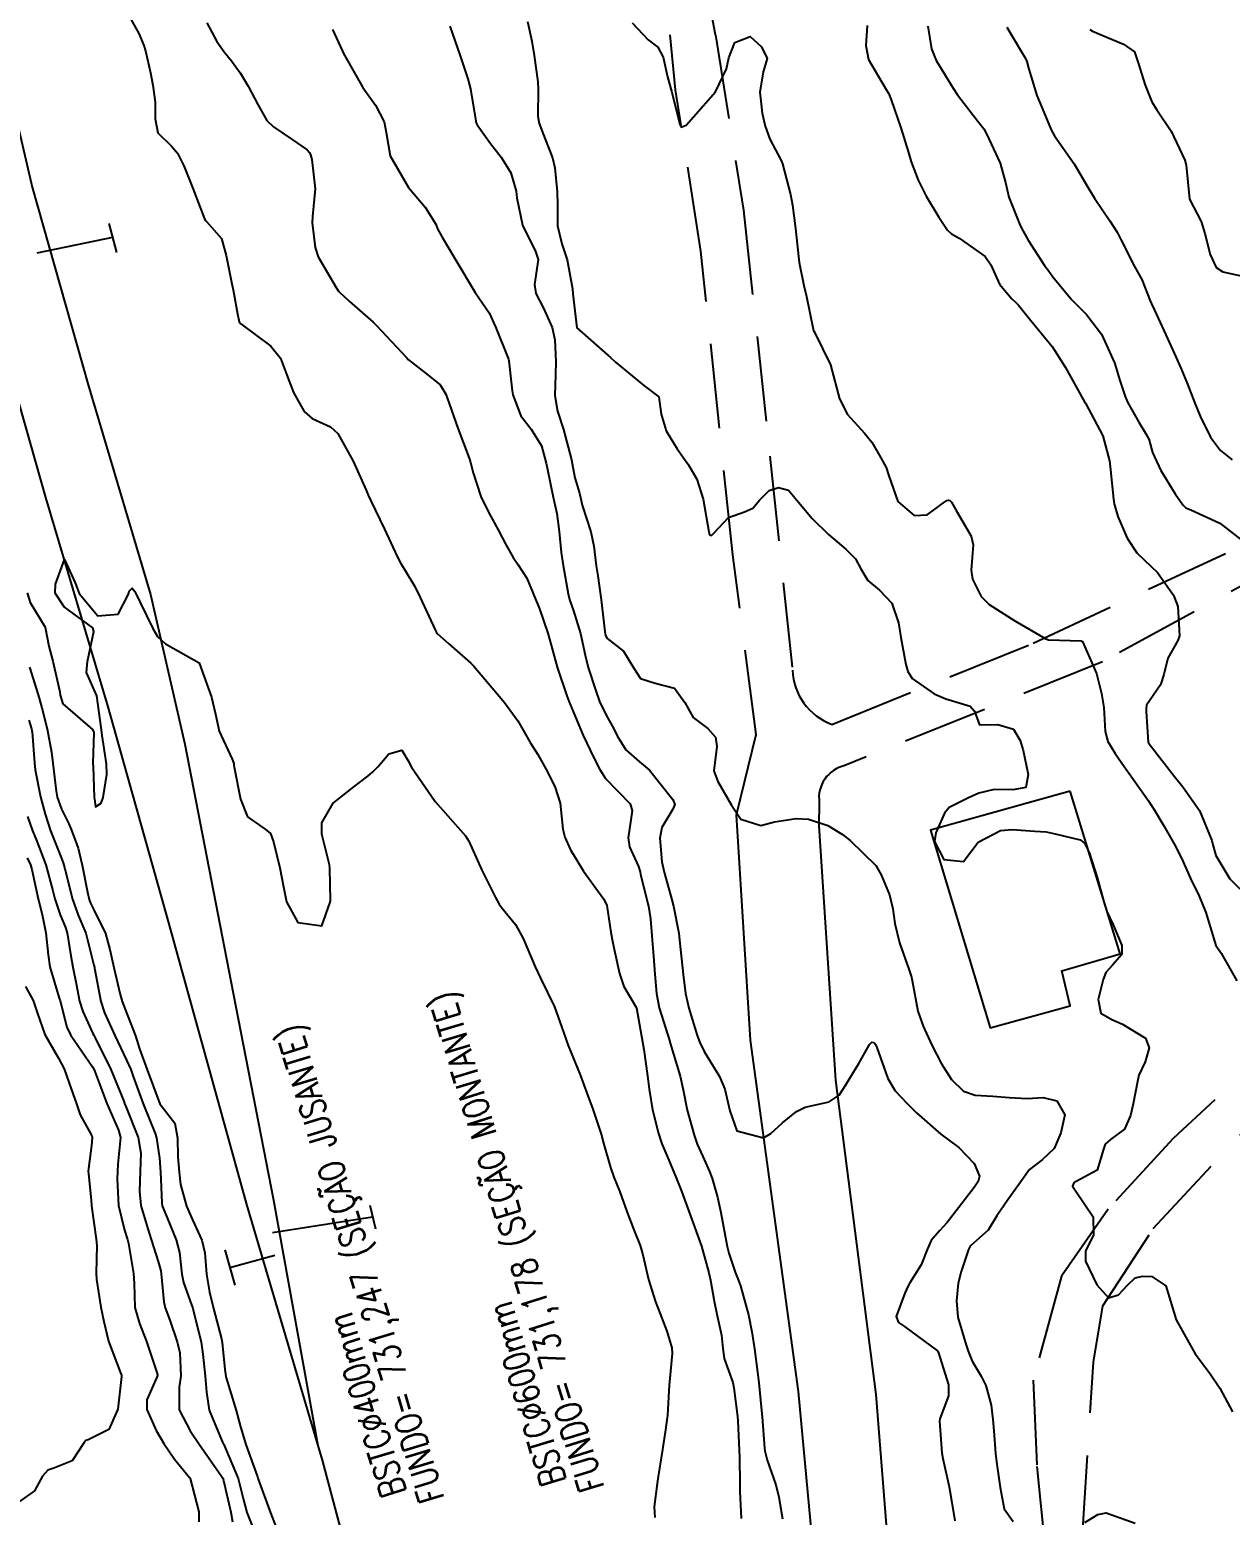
# Model space of a CAD drawing. Header units: metres. Extents: x 298520 to 308411, y 7433745 to 7450750.
# Drawn here: x 298877.4 to 298948.1, y 7450162.7 to 7450250.2 of the extents above; entities that cross this region are included whole.
import ezdxf

# ---------------------------------------------------------------- set-up
doc = ezdxf.new("R2010")
doc.units = ezdxf.units.M
doc.header["$LTSCALE"] = 10
doc.linetypes.add('DASHED', pattern=[0.75, 0.5, -0.25])
for name, color, linetype in [('Curvas de Nivel 1m', 11, 'Continuous'), ('Curvas de Nivel 5m', 15, 'Continuous'), ('Edificações', 30, 'Continuous'), ('Linha Férrea', 251, 'TRACKS'), ('Pórtico', 62, 'Continuous'), ('TEXTO', 45, 'Continuous'), ('Vias Primárias', 230, 'Continuous'), ('Vias Secundárias', 230, 'DASHED')]:
    doc.layers.add(name, color=color, linetype=linetype)
doc.styles.add('ROMANS', font='romans', dxfattribs={"height": 0.2})
doc.linetypes.add('TRACKS', pattern='A,0.15,[130,ltypeshp.shx,S=0.25,R=0,X=0,Y=0],0.15', length=0.3)

msp = doc.modelspace()

# ---------------------------------------------------------------- linework, layer by layer
at = {"layer": 'Curvas de Nivel 1m', "flags": 128}
for points, elevation in [([(298883.298, 7450251.006), (298883.843, 7450250.014), (298884.151, 7450249.31), (298884.243, 7450248.994), (298884.526, 7450247.696), (298884.676, 7450246.987), (298884.81, 7450245.972), (298884.81, 7450244.985), (298884.959, 7450244.167), (298885.767, 7450243.393), (298886.118, 7450242.966), (298886.497, 7450242.217), (298887.007, 7450240.957), (298887.714, 7450239.103), (298887.769, 7450239.004), (298887.83, 7450238.948), (298888.716, 7450237.948), (298888.982, 7450236.937), (298889.332, 7450235.269), (298889.413, 7450234.933), (298889.649, 7450233.507), (298889.76, 7450233.044), (298889.852, 7450232.927), (298891.623, 7450231.601), (298892.183, 7450230.894), (298892.547, 7450229.947), (298892.948, 7450228.886), (298893.582, 7450227.754), (298894.051, 7450227.346), (298895.132, 7450226.857), (298895.567, 7450226.471), (298896.48, 7450224.841), (298897.232, 7450223.126), (298897.36, 7450222.832), (298897.518, 7450222.494), (298898.308, 7450220.822), (298899.068, 7450219.223), (298899.279, 7450218.812), (298899.47, 7450218.495), (298900.112, 7450217.453), (298900.423, 7450216.795), (298901.3, 7450214.907), (298901.362, 7450214.781), (298901.382, 7450214.74), (298901.422, 7450214.69), (298902.093, 7450214.096), (298903.405, 7450212.938), (298903.573, 7450212.758), (298904.65, 7450211.488), (298905.292, 7450210.741), (298905.381, 7450210.629), (298906.17, 7450209.537), (298906.641, 7450208.721), (298906.896, 7450208.264), (298907.341, 7450207.562), (298907.821, 7450206.705), (298908.34, 7450205.677), (298908.66, 7450204.696), (298908.826, 7450203.156), (298908.945, 7450202.693), (298909.276, 7450201.951), (298910.037, 7450200.682), (298911.238, 7450199.03), (298911.401, 7450198.667), (298911.65, 7450197.097), (298911.721, 7450196.662), (298911.861, 7450196.002), (298912.163, 7450194.655), (298912.42, 7450193.896), (298913.163, 7450192.64), (298913.517, 7450190.636), (298913.595, 7450190.176), (298913.813, 7450188.633), (298913.895, 7450187.842), (298914.098, 7450186.63), (298914.458, 7450185.24), (298914.656, 7450184.624), (298915.053, 7450183.67), (298915.497, 7450182.615), (298915.8, 7450181.848), (298916.261, 7450180.608), (298916.993, 7450178.6), (298917.417, 7450177.033), (298917.517, 7450176.592), (298917.73, 7450175.358), (298917.897, 7450174.586), (298918.157, 7450173.359), (298918.236, 7450172.58), (298918.321, 7450171.983), (298918.825, 7450170.571), (298918.898, 7450170.252), (298919.1, 7450168.568), (298919.12, 7450168.318), (298919.212, 7450166.566), (298919.228, 7450166.187), (298919.238, 7450164.566), (298919.244, 7450164.148), (298919.319, 7450162.565)], 732), ([(298887.85, 7450250.647), (298888.451, 7450249.553), (298888.871, 7450248.934), (298889.303, 7450248.403), (298889.815, 7450247.711), (298890.296, 7450246.915), (298890.856, 7450245.845), (298891.39, 7450244.904), (298891.779, 7450244.532), (298892.882, 7450243.778), (298893.766, 7450243.161), (298893.898, 7450243.012), (298893.955, 7450242.877), (298894.038, 7450242.596), (298894.237, 7450240.872), (298894.076, 7450239.234), (298894.056, 7450238.875), (298894.236, 7450237.409), (298894.417, 7450236.869), (298895.46, 7450235.06), (298895.602, 7450234.851), (298895.628, 7450234.816), (298895.662, 7450234.788), (298896.24, 7450234.261), (298897.645, 7450233.023), (298897.841, 7450232.828), (298899.615, 7450230.931), (298899.739, 7450230.808), (298900.784, 7450229.972), (298901.598, 7450229.327), (298901.927, 7450228.777), (298902.128, 7450228.234), (298902.644, 7450226.769), (298903.309, 7450225), (298903.386, 7450224.762), (298903.537, 7450224.146), (298903.989, 7450222.755), (298904.436, 7450221.824), (298905.036, 7450220.745), (298905.484, 7450219.876), (298905.893, 7450219.15), (298906.195, 7450218.729), (298906.689, 7450217.946), (298907.212, 7450216.714), (298907.444, 7450216.136), (298907.941, 7450214.705), (298908.129, 7450213.99), (298908.482, 7450212.699), (298909.056, 7450211.015), (298909.18, 7450210.692), (298909.368, 7450210.222), (298910.023, 7450208.683), (298910.649, 7450207.368), (298910.989, 7450206.673), (298911.325, 7450206.147), (298912.783, 7450204.648), (298912.893, 7450204.24), (298912.665, 7450202.649), (298912.744, 7450202.115), (298913.266, 7450200.951), (298913.365, 7450200.639), (298913.401, 7450200.498), (298913.869, 7450198.634), (298913.984, 7450197.874), (298914.073, 7450196.631), (298914.159, 7450195.67), (298914.245, 7450194.629), (298914.326, 7450193.474), (298914.493, 7450192.627), (298915.118, 7450190.646), (298915.128, 7450190.62), (298915.142, 7450190.565), (298915.739, 7450188.614), (298915.912, 7450187.805), (298916.136, 7450186.61), (298916.544, 7450185.132), (298916.734, 7450184.603), (298917.056, 7450183.874), (298917.459, 7450183.006), (298917.608, 7450182.592), (298917.933, 7450181.488), (298918.133, 7450180.583), (298918.372, 7450179.21), (298918.505, 7450178.577), (298918.604, 7450178.191), (298918.978, 7450177.076), (298919.172, 7450176.568), (298919.282, 7450176.254), (298919.747, 7450174.562), (298919.947, 7450173.55), (298920.101, 7450172.558), (298920.285, 7450171.18), (298920.357, 7450170.555), (298920.517, 7450168.915), (298920.55, 7450168.553), (298920.705, 7450166.7), (298920.725, 7450166.551), (298920.847, 7450165.987), (298921.363, 7450164.545), (298921.549, 7450163.815), (298921.754, 7450162.54)], 731), ([(298902.173, 7450250.453), (298902.747, 7450248.771), (298903.23, 7450247.348), (298903.378, 7450246.764), (298903.691, 7450244.853), (298903.718, 7450244.761), (298903.782, 7450244.648), (298904.56, 7450243.538), (298905.188, 7450242.739), (298905.749, 7450241.819), (298906.071, 7450240.727), (298906.114, 7450240.341), (298906.443, 7450238.723), (298907.217, 7450237.187), (298907.371, 7450236.713), (298907.148, 7450235.235), (298907.237, 7450234.714), (298907.655, 7450233.878), (298908.183, 7450232.705), (298908.354, 7450231.981), (298908.415, 7450230.702), (298908.393, 7450229.914), (298908.343, 7450228.702), (298908.51, 7450227.774), (298908.849, 7450226.697), (298909.324, 7450224.914), (298909.367, 7450224.692), (298909.534, 7450223.846), (298909.793, 7450222.954), (298909.851, 7450222.685), (298909.962, 7450222.237), (298910.473, 7450220.675), (298910.64, 7450219.828), (298910.784, 7450218.67), (298910.881, 7450218.082), (298911.081, 7450216.666), (298911.292, 7450214.795), (298911.318, 7450214.662), (298911.34, 7450214.579), (298911.42, 7450214.405), (298912.401, 7450213.643), (298913.01, 7450212.646), (298913.394, 7450212.029), (298914.264, 7450211.757), (298915.386, 7450211.472), (298915.998, 7450210.611), (298916.494, 7450209.732), (298917.358, 7450209.084), (298917.816, 7450208.585), (298917.896, 7450208.036), (298917.706, 7450206.586), (298917.942, 7450205.965), (298918.743, 7450204.576), (298919.295, 7450203.745), (298920.473, 7450203.376), (298921.293, 7450203.589), (298922.554, 7450203.789), (298923.295, 7450203.754), (298924.418, 7450203.383), (298925.286, 7450202.853), (298925.744, 7450202.495), (298927.261, 7450201.021), (298927.569, 7450200.475), (298928.057, 7450199.284), (298928.249, 7450198.465), (298928.371, 7450197.609), (298928.649, 7450196.458), (298929.19, 7450194.923), (298929.345, 7450194.448), (298929.39, 7450194.239), (298929.73, 7450192.444), (298930.033, 7450191.562), (298930.554, 7450190.436), (298931.126, 7450189.332), (298931.705, 7450188.421), (298932.417, 7450187.721), (298933.104, 7450187.485), (298934.147, 7450187.438), (298935.103, 7450187.36), (298936.174, 7450187.297), (298937.103, 7450187.358), (298937.911, 7450187.158), (298938.381, 7450186.341), (298938.145, 7450185.276), (298937.754, 7450184.35), (298937.056, 7450183.683), (298936.296, 7450183.122), (298935.77, 7450182.373), (298935.032, 7450181.332), (298934.375, 7450180.39), (298933.86, 7450179.548), (298932.998, 7450178.771), (298932.81, 7450178.597), (298932.705, 7450178.413), (298932.282, 7450177.114), (298932.103, 7450176.419), (298931.996, 7450175.381), (298932.08, 7450174.419), (298932.577, 7450172.763), (298932.694, 7450172.412), (298932.917, 7450171.833), (298933.454, 7450170.947), (298933.73, 7450170.398), (298934.052, 7450169.226), (298934.15, 7450168.391), (298934.198, 7450167.722), (298934.31, 7450166.388), (298934.367, 7450165.906), (298934.571, 7450164.384), (298934.814, 7450163.138), (298935.336, 7450162.375)], 729), ([(298906.742, 7450250.721), (298906.986, 7450249.574), (298907.138, 7450248.717), (298907.349, 7450247.175), (298907.367, 7450246.714), (298907.341, 7450245.161), (298907.426, 7450244.714), (298907.774, 7450243.797), (298908.205, 7450242.706), (298908.344, 7450242.114), (298908.481, 7450240.703), (298908.506, 7450239.922), (298908.506, 7450238.702), (298908.757, 7450237.64), (298909.071, 7450236.696), (298909.381, 7450234.978), (298909.407, 7450234.693), (298909.643, 7450232.69), (298911.617, 7450230.947), (298911.918, 7450230.657), (298913.599, 7450229.294), (298914.467, 7450228.631), (298914.618, 7450227.594), (298914.91, 7450226.627), (298915.557, 7450225.553), (298916.218, 7450224.61), (298916.709, 7450223.776), (298917.078, 7450222.597), (298917.414, 7450220.672), (298917.432, 7450220.591), (298917.446, 7450220.544), (298917.492, 7450220.477), (298917.603, 7450220.478), (298917.707, 7450220.588), (298918.572, 7450221.515), (298919.512, 7450221.846), (298920.01, 7450222.071), (298920.419, 7450222.561), (298920.977, 7450223.107), (298921.53, 7450223.288), (298922.118, 7450223.13), (298922.607, 7450222.534), (298923.507, 7450221.461), (298924.461, 7450220.51), (298925.484, 7450219.656), (298926.062, 7450219.075), (298926.372, 7450218.487), (298926.783, 7450217.798), (298927.461, 7450217.237), (298928.2, 7450216.463), (298928.582, 7450215.312), (298928.728, 7450214.457), (298929.013, 7450212.848), (298929.132, 7450212.453), (298929.397, 7450212.039), (298930.687, 7450211.133), (298931.379, 7450210.83), (298932.806, 7450210.409), (298933.068, 7450210.102), (298933.362, 7450209.311), (298934.429, 7450209.323), (298935.36, 7450209.047), (298935.76, 7450208.376), (298935.921, 7450207.8), (298936.223, 7450206.371), (298936.078, 7450205.616), (298935.319, 7450205.475), (298934.223, 7450205.488), (298933.316, 7450205.283), (298932.716, 7450205.005), (298931.57, 7450204.426), (298931.3, 7450204.102), (298930.782, 7450202.941), (298930.706, 7450202.436), (298931.267, 7450201.375), (298932.416, 7450201.262), (298933.283, 7450202.4), (298934.589, 7450203.088), (298935.29, 7450203.132), (298936.614, 7450203.043), (298937.289, 7450202.994), (298937.811, 7450202.875), (298939.285, 7450202.523), (298939.543, 7450202.327), (298939.818, 7450201.782), (298940.281, 7450200.32), (298940.683, 7450198.871), (298940.849, 7450198.314), (298941.225, 7450197.531), (298941.742, 7450196.305), (298941.739, 7450195.77), (298941.195, 7450195.148), (298940.79, 7450194.713), (298940.64, 7450194.315), (298940.353, 7450193.137), (298940.504, 7450192.317), (298941.158, 7450191.95), (298941.78, 7450191.677), (298943.141, 7450190.843), (298943.353, 7450190.287), (298943.125, 7450189.463), (298942.744, 7450188.666), (298942.673, 7450188.294), (298942.408, 7450186.988), (298942.255, 7450186.298), (298941.894, 7450185.489), (298941.072, 7450184.883), (298940.769, 7450184.611), (298940.669, 7450184.314), (298940.292, 7450183.077), (298939.044, 7450182.404), (298938.919, 7450182.332), (298938.834, 7450182.126), (298939.038, 7450181.84), (298940.05, 7450180.32), (298940.078, 7450179.249), (298939.599, 7450178.324), (298939.602, 7450177.708), (298940.264, 7450176.317), (298940.962, 7450175.557), (298941.539, 7450175.729), (298942.072, 7450176.299), (298942.53, 7450176.742), (298942.978, 7450176.839), (298943.506, 7450176.81), (298944.33, 7450176.27), (298944.943, 7450174.26), (298946.055, 7450172.249), (298946.912, 7450171.147), (298947.506, 7450170.234), (298948.264, 7450168.844)], 728), ([(298912.899, 7450250.65), (298913.843, 7450249.645), (298914.42, 7450249.212), (298914.727, 7450248.627), (298914.977, 7450247.467), (298915.222, 7450246.626), (298915.717, 7450244.688), (298915.729, 7450244.621), (298915.782, 7450244.508), (298916.083, 7450244.615), (298917.803, 7450246.59), (298918.461, 7450247.946), (298918.602, 7450248.582), (298918.94, 7450249.481), (298919.846, 7450249.841), (298920.516, 7450249.236), (298920.848, 7450248.555), (298920.623, 7450247.756), (298920.417, 7450246.561), (298920.559, 7450245.327), (298920.738, 7450244.556), (298921.016, 7450243.792), (298921.681, 7450242.541), (298921.76, 7450242.342), (298922.236, 7450240.535), (298922.354, 7450239.906), (298922.53, 7450238.532), (298922.616, 7450237.614), (298922.74, 7450236.529), (298923.011, 7450235.185), (298923.163, 7450234.525), (298923.556, 7450232.609), (298923.59, 7450232.521), (298923.642, 7450232.432), (298924.588, 7450230.51), (298924.93, 7450229.176), (298925.106, 7450228.505), (298925.579, 7450227.587), (298926.588, 7450226.485), (298927.024, 7450225.945), (298927.548, 7450225.027), (298927.868, 7450224.467), (298928.028, 7450223.975), (298928.54, 7450222.46), (298929.511, 7450221.641), (298930.283, 7450221.671), (298931.318, 7450222.432), (298931.43, 7450222.525), (298931.524, 7450222.533), (298931.602, 7450222.507), (298931.71, 7450222.427), (298931.974, 7450221.965), (298932.867, 7450220.409), (298932.976, 7450219.896), (298932.877, 7450218.409), (298932.945, 7450217.885), (298933.458, 7450216.872), (298933.93, 7450216.395), (298935.439, 7450215.424), (298937.258, 7450214.362), (298937.423, 7450214.318), (298939.339, 7450214.248), (298939.422, 7450214.207), (298940.253, 7450212.322), (298940.55, 7450211.154), (298940.679, 7450210.317), (298940.758, 7450208.917), (298940.911, 7450208.314), (298941.346, 7450207.624), (298941.883, 7450206.846), (298942.266, 7450206.296), (298943.311, 7450204.828), (298943.667, 7450204.276), (298944.217, 7450203.347), (298944.842, 7450202.264), (298945.27, 7450201.404), (298945.785, 7450200.255), (298946.287, 7450199.205), (298946.68, 7450198.246), (298947.216, 7450196.502), (298947.285, 7450196.311), (298947.328, 7450196.238), (298947.584, 7450195.857), (298948.512, 7450194.22)], 727), ([(298926.736, 7450250.487), (298926.662, 7450249.308), (298926.815, 7450248.485), (298927.808, 7450246.828), (298928.009, 7450246.468), (298928.148, 7450246.118), (298928.725, 7450244.461), (298929.157, 7450243.068), (298929.334, 7450242.454), (298929.747, 7450241.379), (298930.21, 7450240.445), (298930.954, 7450239.204), (298931.482, 7450238.432), (298931.71, 7450238.23), (298932.165, 7450237.964), (298933.69, 7450236.894), (298934.033, 7450236.397), (298934.533, 7450235.253), (298935.266, 7450234.384), (298935.486, 7450234.207), (298935.659, 7450234.021), (298936.389, 7450233.108), (298937.01, 7450232.359), (298937.631, 7450231.587), (298938.423, 7450230.342), (298939.468, 7450228.457), (298939.539, 7450228.331), (298939.592, 7450228.242), (298940.627, 7450226.319), (298941.018, 7450224.845), (298941.069, 7450224.315), (298941.241, 7450222.598), (298941.292, 7450222.312), (298941.512, 7450221.575), (298942.05, 7450220.302), (298942.634, 7450219.442), (298943.476, 7450218.623), (298943.835, 7450218.276), (298944.784, 7450216.936), (298945.03, 7450216.264), (298945.14, 7450214.548), (298945.036, 7450214.264), (298944.459, 7450213.223), (298944.206, 7450212.272), (298944.016, 7450211.651), (298943.38, 7450210.727), (298943.202, 7450210.456), (298943.167, 7450210.283), (298943.167, 7450210.08), (298943.297, 7450208.281), (298943.311, 7450208.239), (298943.352, 7450208.188), (298944.844, 7450206.265), (298945.324, 7450205.658), (298946.312, 7450204.25), (298947.042, 7450202.485), (298947.109, 7450202.242), (298947.273, 7450201.608), (298948.103, 7450200.227), (298948.684, 7450199.655)], 726), ([(298934.968, 7450250.389), (298935.839, 7450248.949), (298936.047, 7450248.589), (298936.139, 7450248.375), (298936.273, 7450247.927), (298936.727, 7450246.366), (298937.049, 7450245.615), (298937.577, 7450244.353), (298937.777, 7450243.985), (298938.926, 7450242.338), (298939.739, 7450240.972), (298940.124, 7450240.326), (298941.041, 7450238.995), (298941.474, 7450238.312), (298941.706, 7450237.84), (298942.482, 7450236.298), (298942.912, 7450235.528), (298943.417, 7450234.284), (298943.485, 7450234.106), (298943.657, 7450233.735), (298944.327, 7450232.273), (298944.916, 7450230.975), (298945.233, 7450230.264), (298945.604, 7450229.363), (298946.041, 7450228.256), (298946.357, 7450227.476), (298946.954, 7450226.246), (298947.555, 7450225.464), (298948.24, 7450224.92)], 724), ([(298939.852, 7450250.265), (298940.014, 7450250.166), (298941.844, 7450249.389), (298942.485, 7450248.946), (298942.708, 7450248.297), (298943.12, 7450246.984), (298943.395, 7450246.286), (298943.511, 7450245.996), (298943.795, 7450245.529), (298944.656, 7450244.271), (298945.451, 7450242.569), (298945.522, 7450242.262), (298945.733, 7450240.26), (298946.421, 7450238.95), (298946.63, 7450238.246), (298946.946, 7450236.996), (298947.295, 7450236.244), (298947.68, 7450235.975), (298949.126, 7450235.667)], 723), ([(298877.27, 7450217.072), (298877.445, 7450216.516), (298878.324, 7450215.061), (298878.539, 7450213.931), (298878.787, 7450213.056), (298879.195, 7450211.242), (298879.224, 7450211.052), (298879.375, 7450210.535), (298881.124, 7450209.023), (298881.188, 7450208.859), (298881.145, 7450207.023), (298881.15, 7450206.841), (298881.219, 7450205.021), (298881.228, 7450204.947), (298881.297, 7450204.469), (298881.632, 7450204.684), (298881.754, 7450205.015), (298881.965, 7450206.371), (298881.946, 7450207.014), (298881.691, 7450208.675), (298881.644, 7450209.017), (298881.383, 7450211.02), (298880.76, 7450212.393), (298880.821, 7450213.029), (298881.189, 7450214.792), (298881.132, 7450215.024), (298879.441, 7450216.252), (298878.924, 7450217.055), (298878.933, 7450217.581), (298879.473, 7450219.05), (298880.095, 7450217.676), (298880.325, 7450217.037), (298881.434, 7450215.732), (298882.622, 7450215.821), (298883.232, 7450217.002), (298883.276, 7450217.181), (298883.456, 7450217.348), (298883.615, 7450217.158), (298883.688, 7450216.996), (298883.924, 7450216.515), (298884.676, 7450214.981), (298884.954, 7450214.513), (298885.414, 7450214.073), (298887.403, 7450212.95), (298888.133, 7450210.943), (298888.37, 7450209.937), (298888.582, 7450208.938), (298889.336, 7450207.274), (298889.434, 7450207.028), (298889.439, 7450206.928), (298889.453, 7450206.806), (298889.842, 7450204.922), (298890.254, 7450203.877), (298891.285, 7450203.153), (298891.6, 7450202.897), (298891.769, 7450202.404), (298892.143, 7450200.891), (298892.372, 7450199.763), (298892.542, 7450198.887), (298893.221, 7450197.662), (298894.62, 7450197.465), (298895.125, 7450198.861), (298895.13, 7450198.965), (298895.102, 7450200.862), (298895.07, 7450201.057), (298894.617, 7450202.867), (298894.626, 7450203.53), (298895.301, 7450204.685), (298895.486, 7450204.857), (298896.514, 7450205.643), (298897.325, 7450206.287), (298897.621, 7450206.534), (298897.925, 7450206.824), (298898.566, 7450207.592), (298899.343, 7450207.806), (298899.711, 7450207.179), (298899.9, 7450206.801), (298901.303, 7450204.78), (298903.093, 7450202.762), (298903.28, 7450202.452), (298904.044, 7450200.752), (298904.852, 7450199.13), (298905.074, 7450198.742), (298905.231, 7450198.532), (298906.033, 7450197.54), (298906.488, 7450196.721), (298907.188, 7450195.05), (298907.338, 7450194.708), (298907.494, 7450194.393), (298908.319, 7450192.698), (298908.974, 7450190.862), (298909.034, 7450190.691), (298909.139, 7450190.417), (298909.832, 7450188.683), (298910.263, 7450187.517), (298910.58, 7450186.675), (298911.071, 7450185.191), (298911.216, 7450184.668), (298911.62, 7450183.232), (298911.829, 7450182.658), (298912.176, 7450181.795), (298912.588, 7450180.647), (298913.007, 7450179.569), (298913.371, 7450178.636), (298913.527, 7450178.095), (298913.856, 7450176.631), (298914.271, 7450175.316), (298914.545, 7450174.624), (298914.937, 7450173.587), (298915.23, 7450172.617), (298915.264, 7450172.272), (298915.094, 7450170.618), (298915.08, 7450170.439), (298914.98, 7450168.619), (298914.973, 7450168.518), (298914.864, 7450167.777), (298914.71, 7450166.766), (298914.689, 7450166.622), (298914.434, 7450165.027), (298914.374, 7450164.625), (298914.199, 7450163.239), (298914.239, 7450162.626)], 733), ([(298877.399, 7450212.699), (298877.928, 7450211.065), (298878.137, 7450210.297), (298878.451, 7450209.059), (298878.708, 7450207.688), (298878.781, 7450207.056), (298878.979, 7450205.39), (298879.047, 7450205.053), (298879.302, 7450204.337), (298879.719, 7450203.475), (298879.909, 7450203.041), (298880.271, 7450202.033), (298880.515, 7450201.031), (298880.819, 7450199.447), (298880.925, 7450199.025), (298881.007, 7450198.8), (298881.226, 7450198.375), (298881.889, 7450197.013), (298882.145, 7450196.069), (298882.368, 7450195.008), (298882.757, 7450193.416), (298882.872, 7450193.003), (298883.155, 7450192.25), (298883.65, 7450190.995), (298883.896, 7450190.228), (298884.334, 7450188.988), (298885.093, 7450186.98), (298885.963, 7450185.848), (298886.118, 7450184.964), (298886.153, 7450183.867), (298886.221, 7450182.962), (298886.311, 7450182.236), (298886.66, 7450180.955), (298887.011, 7450180.151), (298887.553, 7450178.944), (298887.728, 7450178.2), (298887.838, 7450176.941), (298888.002, 7450175.9), (298888.236, 7450174.937), (298888.708, 7450173.15), (298888.746, 7450172.932), (298888.907, 7450171.336), (298888.963, 7450170.929), (298888.985, 7450170.847), (298889.58, 7450168.923), (298889.837, 7450167.952), (298890.159, 7450166.917), (298890.834, 7450165.006), (298890.862, 7450164.939), (298890.866, 7450164.91), (298890.869, 7450164.873), (298891.598, 7450162.898), (298891.941, 7450162.039)], 734), ([(298877.295, 7450203.9), (298877.594, 7450203.067), (298877.792, 7450202.55), (298878.366, 7450201.059), (298878.773, 7450199.522), (298878.893, 7450199.053), (298879.224, 7450198.117), (298879.53, 7450197.359), (298879.626, 7450197.044), (298879.849, 7450195.69), (298879.961, 7450195.038), (298880.149, 7450194.065), (298880.361, 7450193.032), (298880.551, 7450192.424), (298881.144, 7450191.123), (298881.193, 7450191.019), (298881.252, 7450190.908), (298882.207, 7450189.009), (298882.955, 7450187.141), (298883.009, 7450187.001), (298883.091, 7450186.818), (298883.814, 7450184.993), (298883.974, 7450184.076), (298883.934, 7450182.991), (298883.882, 7450181.843), (298883.971, 7450180.991), (298884.37, 7450179.619), (298884.58, 7450178.984), (298884.98, 7450177.701), (298885.144, 7450177.147), (298885.166, 7450176.977), (298885.311, 7450175.329), (298885.391, 7450174.973), (298885.672, 7450174.239), (298886.114, 7450172.962), (298886.267, 7450172.31), (298886.327, 7450170.959), (298886.229, 7450170.293), (298886.227, 7450168.96), (298886.864, 7450167.718), (298887.406, 7450166.944), (298888.71, 7450165.055), (298888.791, 7450164.93), (298888.831, 7450164.8), (298889.274, 7450162.925), (298889.365, 7450162.356)], 736), ([(298877.267, 7450201.476), (298877.471, 7450201.068), (298877.551, 7450200.775), (298877.916, 7450199.063), (298878.158, 7450198.127), (298878.366, 7450197.058), (298878.5, 7450195.757), (298878.601, 7450195.056), (298879.165, 7450193.215), (298879.209, 7450193.049), (298879.611, 7450191.506), (298879.826, 7450191.04), (298881.115, 7450189.16), (298881.193, 7450189.019), (298881.25, 7450188.88), (298881.957, 7450187.011), (298882.652, 7450185.429), (298882.759, 7450185.003), (298882.619, 7450183.435), (298882.588, 7450183.005), (298882.581, 7450182.547), (298882.658, 7450181.004), (298883.001, 7450179.533), (298883.176, 7450178.998), (298883.237, 7450178.751), (298883.531, 7450176.994), (298883.565, 7450176.396), (298883.621, 7450174.993), (298883.883, 7450174.046), (298884.299, 7450172.986), (298884.905, 7450171.162), (298884.94, 7450171.016), (298884.94, 7450170.979), (298884.902, 7450170.877), (298884.322, 7450169.552), (298884.327, 7450168.986), (298884.864, 7450167.736), (298885.324, 7450166.973), (298885.942, 7450166.061), (298886.833, 7450164.976), (298886.851, 7450164.95), (298886.866, 7450164.917), (298887.378, 7450162.944), (298887.38, 7450162.362)], 737), ([(298877.175, 7450193.888), (298877.63, 7450193.065), (298877.862, 7450192.357), (298878.317, 7450191.058), (298879.122, 7450189.679), (298879.446, 7450189.045), (298879.877, 7450187.815), (298880.154, 7450187.034), (298880.4, 7450186.344), (298881.074, 7450185.103), (298881.102, 7450185.02), (298881.102, 7450184.99), (298881.066, 7450184.537), (298880.885, 7450183.183), (298880.872, 7450183.023), (298880.877, 7450182.858), (298881.028, 7450181.496), (298881.053, 7450181.049), (298881.054, 7450181.02), (298881.063, 7450180.979), (298881.336, 7450179.017), (298881.371, 7450178.643), (298881.332, 7450177.016), (298881.345, 7450176.64), (298881.612, 7450175.013), (298881.788, 7450174.164), (298882.068, 7450173.009), (298882.764, 7450171.141), (298882.818, 7450171.001), (298882.827, 7450170.926), (298882.608, 7450169.004), (298882.081, 7450167.795), (298880.855, 7450167.198), (298880.731, 7450167.155), (298880.624, 7450167.032), (298879.926, 7450165.956), (298878.838, 7450165.524), (298878.488, 7450165.402), (298878.176, 7450165.057), (298877.698, 7450164.183), (298876.81, 7450163.561)], 738), ([(298939.563, 7450162.329), (298940.33, 7450162.797), (298940.812, 7450162.899), (298942.52, 7450162.293)], 729)]:
    msp.add_lwpolyline(points, dxfattribs=dict(at, elevation=elevation))
at = {"layer": 'Curvas de Nivel 5m', "flags": 128}
for points, elevation in [([(298895.25, 7450250.262), (298895.834, 7450248.985), (298895.903, 7450248.849), (298895.981, 7450248.698), (298897.043, 7450246.838), (298897.793, 7450245.799), (298898.297, 7450244.825), (298898.409, 7450244.191), (298898.646, 7450242.821), (298899.735, 7450240.943), (298899.849, 7450240.808), (298900.717, 7450239.789), (298901.331, 7450238.786), (298901.447, 7450238.521), (298901.705, 7450238.024), (298902.455, 7450236.772), (298903.663, 7450234.76), (298904.473, 7450233.569), (298904.855, 7450232.742), (298905.614, 7450230.841), (298905.638, 7450230.74), (298905.839, 7450228.98), (298905.877, 7450228.736), (298906.355, 7450227.503), (298906.954, 7450226.719), (298907.558, 7450225.735), (298907.838, 7450224.707), (298907.911, 7450224.334), (298908.245, 7450222.703), (298908.458, 7450221.751), (298908.611, 7450220.699), (298908.723, 7450219.455), (298908.839, 7450218.696), (298909.133, 7450217.016), (298909.214, 7450216.692), (298909.443, 7450216.025), (298909.85, 7450214.684), (298910.131, 7450213.4), (298910.313, 7450212.681), (298910.753, 7450211.305), (298910.98, 7450210.674), (298911.365, 7450209.879), (298911.806, 7450209.112), (298912.011, 7450208.66), (298912.53, 7450207.837), (298913.338, 7450207.132), (298913.914, 7450206.634), (298915.307, 7450204.916), (298915.419, 7450204.618), (298915.3, 7450204.329), (298914.652, 7450203.263), (298914.522, 7450202.628), (298914.657, 7450201.238), (298914.786, 7450200.625), (298915.239, 7450198.996), (298915.337, 7450198.618), (298915.647, 7450197.043), (298915.697, 7450196.613), (298915.748, 7450196.069), (298915.899, 7450194.609), (298916.042, 7450193.477), (298916.234, 7450192.609), (298916.74, 7450191.011), (298916.887, 7450190.603), (298917.135, 7450190.061), (298918.044, 7450188.586), (298918.368, 7450187.843), (298918.651, 7450186.577), (298919.075, 7450185.389), (298920.642, 7450184.982), (298921.073, 7450185.244), (298921.751, 7450185.872), (298922.575, 7450186.528), (298923.096, 7450186.792), (298924.507, 7450187.098), (298925.103, 7450187.494), (298925.494, 7450188.111), (298925.724, 7450188.494), (298926.257, 7450189.358), (298926.889, 7450190.483), (298927.019, 7450190.606), (298927.144, 7450190.593), (298927.196, 7450190.531), (298927.226, 7450190.479), (298927.32, 7450190.298), (298927.956, 7450188.467), (298928.397, 7450187.751), (298929.098, 7450187.005), (298929.644, 7450186.444), (298931.075, 7450185.203), (298932.134, 7450184.419), (298933.053, 7450183.468), (298933.363, 7450182.722), (298933.275, 7450182.407), (298933.039, 7450182.051), (298931.795, 7450180.422), (298931.453, 7450179.989), (298931.009, 7450179.499), (298930.503, 7450178.932), (298930.301, 7450178.437), (298929.917, 7450177.508), (298929.253, 7450176.447), (298929.151, 7450176.267), (298928.964, 7450175.841), (298928.442, 7450174.458), (298928.588, 7450174.103), (298928.937, 7450173.868), (298930.881, 7450172.43), (298930.922, 7450172.371), (298931.53, 7450170.424), (298931.534, 7450169.783), (298931.03, 7450168.428), (298931.009, 7450168.291), (298931.132, 7450166.427), (298931.191, 7450166.085), (298931.577, 7450164.423), (298931.732, 7450163.508), (298931.907, 7450162.419)], 730), ([(298930.314, 7450250.443), (298930.525, 7450249.125), (298930.813, 7450248.435), (298931.809, 7450246.802), (298932.068, 7450246.417), (298932.98, 7450245.219), (298933.605, 7450244.402), (298933.779, 7450244.114), (298934.57, 7450242.392), (298934.88, 7450241.25), (298935.083, 7450240.387), (298935.717, 7450238.803), (298935.852, 7450238.516), (298935.921, 7450238.377), (298936.22, 7450237.858), (298937.194, 7450236.357), (298937.4, 7450236.074), (298937.676, 7450235.691), (298938.787, 7450234.339), (298939.654, 7450233.466), (298940.534, 7450232.321), (298941.309, 7450230.621), (298941.41, 7450230.312), (298941.606, 7450229.641), (298941.932, 7450228.64), (298942.084, 7450228.303), (298942.744, 7450227.124), (298943.26, 7450226.285), (298943.352, 7450226.074), (298943.554, 7450225.343), (298944.034, 7450224.275), (298944.878, 7450222.918), (298945.329, 7450222.262), (298945.52, 7450222.09), (298945.801, 7450221.975), (298947.507, 7450221.176), (298948.741, 7450220.221)], 725), ([(298877.36, 7450209.571), (298877.517, 7450209.068), (298877.556, 7450208.863), (298877.7, 7450207.066), (298877.751, 7450206.644), (298878.054, 7450205.063), (298878.323, 7450204.034), (298878.644, 7450203.056), (298879.267, 7450201.491), (298879.399, 7450201.183), (298879.434, 7450201.047), (298879.481, 7450200.826), (298879.934, 7450199.039), (298880.28, 7450198.091), (298880.717, 7450197.027), (298880.834, 7450196.651), (298881.194, 7450195.146), (298881.228, 7450195.02), (298881.234, 7450194.978), (298881.61, 7450193.016), (298881.826, 7450192.344), (298882.427, 7450191.007), (298883.121, 7450189.562), (298883.37, 7450188.997), (298883.522, 7450188.583), (298884.097, 7450186.99), (298884.816, 7450185.242), (298884.894, 7450184.982), (298885.055, 7450183.788), (298885.115, 7450182.979), (298885.195, 7450181.148), (298885.228, 7450180.977), (298885.386, 7450180.606), (298886.056, 7450178.964), (298886.25, 7450178.225), (298886.388, 7450176.959), (298886.472, 7450176.461), (298886.955, 7450175.144), (298887.024, 7450174.949), (298887.051, 7450174.85), (298887.512, 7450172.944), (298887.62, 7450172.239), (298887.76, 7450170.941), (298887.836, 7450169.998), (298887.986, 7450168.939), (298888.822, 7450166.962), (298888.839, 7450166.93), (298888.853, 7450166.91), (298889.694, 7450164.921), (298889.995, 7450163.738), (298890.2, 7450162.916), (298890.788, 7450161.438)], 735)]:
    msp.add_lwpolyline(points, dxfattribs=dict(at, elevation=elevation))
at = {"layer": 'Edificações'}
msp.add_lwpolyline([(298938.705, 7450205.397), (298930.464, 7450203.109), (298933.984, 7450191.465), (298938.705, 7450192.749), (298938.202, 7450194.813), (298941.638, 7450195.818)], close=True, dxfattribs=at)
at = {"layer": 'Linha Férrea', "flags": 128}
msp.add_lwpolyline([(298729.261, 7450749.95), (298734.809, 7450730.65), (298742.343, 7450703.451), (298750.119, 7450676.237), (298757.889, 7450649.199), (298765.189, 7450623.712), (298769.985, 7450606.424), (298776.494, 7450583.287), (298783.055, 7450560.248), (298788.164, 7450542.214), (298793.821, 7450521.584), (298798.125, 7450506.606), (298804.386, 7450484.418), (298809.295, 7450466.837), (298814.551, 7450448.858), (298819.559, 7450431.225), (298826.267, 7450408.649), (298831.926, 7450389.314), (298837.135, 7450370.779), (298842.092, 7450352.398), (298847.802, 7450331.823), (298852.149, 7450316.412), (298858.34, 7450294.769), (298862.969, 7450278.965), (298867.952, 7450260.088), (298870.924, 7450249.95), (298873.722, 7450238.982), (298878.355, 7450222.697), (298882.025, 7450210.358), (298885.603, 7450197.651), (298890.189, 7450181.049), (298894.637, 7450166.006), (298898.995, 7450149.812), (298904.361, 7450131.79), (298908.122, 7450117.709), (298911.93, 7450103.946), (298916.104, 7450089.039), (298920.554, 7450073.399), (298923.212, 7450064.319), (298926.468, 7450052.577), (298930.321, 7450038.956), (298934.723, 7450023.223), (298938.252, 7450011.622), (298941.509, 7449999.193), (298944.399, 7449989.651), (298947.701, 7449977.682), (298952.335, 7449961.49), (298956.967, 7449946.581), (298961.92, 7449929.017), (298965.909, 7449915.258), (298970.082, 7449900.905), (298973.936, 7449887.787), (298977.788, 7449874.853), (298981.549, 7449862.469), (298986.366, 7449847.197), (298989.852, 7449836.37), (298994.575, 7449822.337), (298999.437, 7449807.292), (299004.068, 7449794.269), (299008.7, 7449781.657), (299013.057, 7449770.328), (299018.285, 7449757.718), (299022.322, 7449748.037), (299026.817, 7449737.63), (299031.861, 7449726.852), (299036.814, 7449716.896), (299043.096, 7449705.205), (299047.821, 7449696.534), (299054.335, 7449685.572), (299060.664, 7449675.852), (299069.469, 7449663.104), (299077.541, 7449652.872), (299085.429, 7449643.336), (299089.832, 7449637.784), (299098.728, 7449628.561), (299107.993, 7449618.793), (299117.442, 7449610.031), (299127.077, 7449601.223), (299138.453, 7449591.782), (299150.409, 7449582.651), (299162.779, 7449573.982), (299174.004, 7449567.002), (299185.962, 7449560.295), (299199.698, 7449553.222), (299213.253, 7449547.024), (299227.033, 7449541.5), (299241.999, 7449536.525), (299258.424, 7449531.831), (299277.224, 7449527.814), (299295.935, 7449525.032), (299311.589, 7449523.57), (299326.876, 7449522.883), (299340.975, 7449522.747), (299353.572, 7449523.111), (299369.274, 7449524.069), (299382.826, 7449525.211), (299396.609, 7449526.717), (299414.178, 7449529.501), (299430.969, 7449532.603), (299440.142, 7449534.839), (299451.094, 7449537.487), (299469.666, 7449542.917), (299486.963, 7449547.755), (299510.376, 7449554.83), (299531.414, 7449561.037), (299544.903, 7449564.894), (299559.186, 7449569.068), (299590.197, 7449576.665), (299616.417, 7449582.259), (299645.03, 7449585.805), (299675.251, 7449587.635), (299705.522, 7449586.259), (299732.882, 7449582.825), (299762.581, 7449576.088), (299791.888, 7449566.944), (299816.217, 7449556.896), (299840.774, 7449544.781), (299859.676, 7449534.387), (299878.529, 7449521.308), (299897.376, 7449507.135), (299919.538, 7449486.991), (299927.658, 7449478.626), (299947.133, 7449456.962), (299961.499, 7449437.961), (299971.137, 7449424.784), (299981.869, 7449408.322), (299997.595, 7449383.682), (300016.228, 7449354.96), (300035.864, 7449324.687), (300055.136, 7449295.587), (300073.232, 7449268.397), (300085.868, 7449249.95), (300089.501, 7449244.778), (300101.211, 7449227.647), (300111.197, 7449214.14), (300124.752, 7449194.736), (300135.909, 7449179.759), (300148.296, 7449162.129), (300160.805, 7449144.566), (300173.129, 7449128.481), (300185.523, 7449112.088), (300198.402, 7449095.758), (300207.462, 7449083.98), (300220.094, 7449068.515), (300233.468, 7449051.744), (300246.778, 7449035.349), (300263.478, 7449015.076), (300277.526, 7448998.444), (300292.814, 7448981.501), (300306.688, 7448964.856), (300324.623, 7448944.393), (300340.398, 7448926.517), (300357.9, 7448907.843), (300372.755, 7448891.817), (300392.041, 7448871.054), (300410.717, 7448852.066), (300427.475, 7448834.137), (300439.245, 7448822.858), (300454.898, 7448806.525), (300473.448, 7448788.164), (300493.111, 7448768.808), (300511.705, 7448749.95), (300518.198, 7448743.612), (300525.672, 7448735.984), (300530.889, 7448730.361), (300538.141, 7448723.284), (300543.771, 7448717.624), (300548.924, 7448711.903), (300554.778, 7448706.093), (300562.444, 7448698.573), (300570.483, 7448690.198), (300580.06, 7448680.508), (300590.013, 7448670.628), (300599.102, 7448661.391), (300608.565, 7448651.702), (300616.68, 7448643.32), (300625.581, 7448633.859), (300633.62, 7448625.859), (300641.21, 7448617.858), (300649.582, 7448609.897), (300659.386, 7448599.72), (300667.387, 7448591.231), (300676.098, 7448582.784), (300683.871, 7448574.669), (300691.725, 7448567.153), (300703.33, 7448554.876), (300711.744, 7448546.351), (300718.093, 7448539.767), (300726.506, 7448530.983), (300733.153, 7448523.695), (300741.152, 7448514.418), (300747.426, 7448507.242), (300750.054, 7448504.018), (300758.169, 7448493.99), (300764.854, 7448485.238), (300772.251, 7448475.55), (300781.114, 7448462.855), (300788.178, 7448452.147), (300795.99, 7448439.115), (300802.712, 7448427.661), (300809.137, 7448414.665), (300814.959, 7448402.42), (300819.763, 7448391.601), (300824.722, 7448378.533), (300829.079, 7448366.59), (300833.249, 7448353.858), (300836.592, 7448342.438), (300839.822, 7448330.572), (300842.678, 7448317.912), (300845.758, 7448304.202), (300848.387, 7448291.169), (300849.927, 7448279.903), (300851.843, 7448266.756), (300852.632, 7448254.174), (300852.974, 7448249.95), (300853.718, 7448237.64), (300853.896, 7448226.066), (300854.164, 7448215.145), (300853.836, 7448203.832), (300853.598, 7448192.905), (300852.795, 7448182.25), (300851.991, 7448170.79), (300850.801, 7448159.302), (300849.223, 7448146.768), (300848.151, 7448135.486), (300846.96, 7448124.114), (300845.442, 7448113.546), (300844.222, 7448102.204), (300842.288, 7448090.385), (300840.978, 7448078.33), (300839.608, 7448068.386), (300838.209, 7448056.39), (300836.541, 7448045.166), (300835.023, 7448032.665), (300833.535, 7448020.341), (300832.284, 7448009.205), (300831.094, 7447998.637), (300829.874, 7447985.926), (300828.432, 7447973.713), (300826.546, 7447955.639), (300825.162, 7447943.391), (300824.986, 7447942.247), (300823.836, 7447930.96), (300822.657, 7447919.829), (300821.593, 7447909.075), (300820.243, 7447895.408), (300819.533, 7447885.934), (300818.679, 7447872.07), (300818.298, 7447858.799), (300817.927, 7447851.916), (300817.786, 7447841.862), (300817.933, 7447833.489), (300818.516, 7447815.843), (300820.361, 7447795.876), (300822.449, 7447776.733), (300825.922, 7447758.996), (300827.722, 7447750.217), (300828.687, 7447743.229), (300830.467, 7447731.539), (300833.751, 7447711.152), (300838.977, 7447681.969), (300842.161, 7447664.851), (300846.249, 7447643.566), (300856.898, 7447587.933), (300861.3, 7447564.706), (300863.731, 7447552.015), (300867.081, 7447534.8), (300870.251, 7447518.153), (300879.139, 7447471.406), (300882.717, 7447452.426), (300886.196, 7447433.436), (300890.621, 7447408.952), (300893.065, 7447393.996), (300894.895, 7447382.534), (300896.018, 7447374.923), (300897.056, 7447367.88), (300898.671, 7447355.202), (300899.884, 7447344.173), (300901.155, 7447328.57), (300902.425, 7447306.17), (300902.632, 7447290.927), (300902.643, 7447274.906), (300901.209, 7447249.806), (300899.894, 7447235.454), (300897.424, 7447214.973), (300896.24, 7447207.108, -0.017609), (300893.245, 7447191.067), (300890.79, 7447180.008), (300886.347, 7447162.337), (300883.122, 7447151.267), (300877.521, 7447133.871), (300873.858, 7447123.752), (300865.532, 7447103.056), (300859.822, 7447090.388), (300850.503, 7447071.406), (300846.315, 7447063.106), (300836.805, 7447045.834), (300827.664, 7447031.197), (300815.395, 7447013.014), (300803.069, 7446996.228), (300792.968, 7446983.245), (300781.446, 7446969.292), (300759.63, 7446945.435), (300748.36, 7446933.669), (300737.301, 7446922.447), (300720.178, 7446905.644), (300707.821, 7446893.561), (300697.057, 7446883.028), (300686.376, 7446872.224), (300676.506, 7446862.329), (300660.145, 7446845.845), (300651.989, 7446837.638), (300637.917, 7446823.835), (300624.102, 7446810.419), (300614.955, 7446801.573), (300610.107, 7446796.538), (300599.124, 7446785.64, 0.017844), (300588.776, 7446774.611), (300582.973, 7446768.596), (300572.807, 7446757.15), (300570.635, 7446754.423, -0.018804), (300566.868, 7446749.902, -0.021463), (300565.197, 7446747.771, 0.014089), (300560.744, 7446742.236), (300556.818, 7446737.065), (300549.018, 7446726.402), (300544.903, 7446720.152), (300542.989, 7446717.435), (300540.702, 7446714.014), (300534.516, 7446704.131), (300528.813, 7446694.775), (300525.37, 7446688.688), (300519.775, 7446678.443, 0.017217), (300513.559, 7446666.068), (300510.115, 7446659.471), (300505.35, 7446648.44), (300501.39, 7446638.953, 0.017957), (300498.447, 7446631.125), (300492.383, 7446614.647), (300488.086, 7446600.958), (300484.889, 7446590.082), (300482.448, 7446580.533), (300479.028, 7446566.174), (300474.999, 7446546.195), (300472.245, 7446530.076), (300469.723, 7446510.133), (300467.649, 7446494.09), (300465.343, 7446472.628), (300462.509, 7446448.283), (300460.589, 7446427.75), (300458.173, 7446403.459), (300455.716, 7446377.743), (300453.679, 7446357.578), (300451.179, 7446331.957), (300448.408, 7446302.907), (300446.096, 7446278.461), (300443.948, 7446255.986), (300443.327, 7446249.95), (300441.921, 7446236.026), (300439.714, 7446214.959), (300437.145, 7446189.663), (300434.772, 7446164.489), (300432.986, 7446145.942), (300427.675, 7446092.019), (300425.457, 7446069.071), (300422.052, 7446034.05), (300420.454, 7446017.74), (300416.946, 7445981.751), (300414.159, 7445952.95), (300410.686, 7445916.311), (300408.437, 7445891.812), (300405.718, 7445868.171), (300403.766, 7445842.739), (300401.654, 7445818.651), (300400.337, 7445806.143), (300399.876, 7445801.282), (300399.266, 7445794.558)], format="xyb", dxfattribs=at)
msp.add_lwpolyline([(298733.552, 7450749.95), (298737.214, 7450737.519), (298741.055, 7450723.734), (298746.003, 7450706.861), (298749.539, 7450693.89), (298753.263, 7450680.784), (298756.704, 7450667.405), (298761.795, 7450650.812), (298766.509, 7450634.07), (298771.318, 7450617.332), (298775.326, 7450602.767), (298779.851, 7450586.88), (298783.906, 7450572.076), (298788.431, 7450556.236), (298792.014, 7450543.503), (298796.115, 7450529.028), (298799.934, 7450515.643), (298803.518, 7450502.863), (298807.477, 7450488.815), (298811.532, 7450474.718), (298814.928, 7450462.931), (298818.181, 7450450.724), (298822.376, 7450436.486), (298826.524, 7450421.871), (298829.962, 7450410.092), (298834.158, 7450395.757), (298839.58, 7450376.856), (298844.577, 7450358.702), (298849.244, 7450342.015), (298853.156, 7450328.343), (298857.683, 7450311.415), (298863.385, 7450291.665), (298867.958, 7450274.975), (298872.247, 7450259.984), (298875.461, 7450249.95), (298877.569, 7450240.979), (298880.872, 7450229.325), (298884.541, 7450216.988), (298886.56, 7450208.172), (298889.403, 7450193.507), (298891.787, 7450181.305), (298894.384, 7450166.862)], dxfattribs=at)
at = {"layer": 'Pórtico'}
for points in [[(298882.299, 7450238.003), (298877.842, 7450237.079)], [(298882.073, 7450238.822), (298882.539, 7450237.131)], [(298897.617, 7450180.306), (298891.721, 7450179.377)], [(298897.447, 7450181.013), (298897.78, 7450179.628)], [(298888.91, 7450178.392), (298889.503, 7450176.31)], [(298889.207, 7450177.349), (298891.853, 7450178.067)]]:
    msp.add_lwpolyline(points, dxfattribs=at)
at = {"layer": 'Vias Primárias'}
for points in [[(298923.729, 7450145.641), (298924.113, 7450154.85), (298922.701, 7450170.043), (298919.881, 7450190.731), (298919.046, 7450204.008)], [(298923.893, 7450203.354), (298924.877, 7450188.378), (298927.25, 7450169.86), (298928.534, 7450153.767), (298928.831, 7450144.537)]]:
    msp.add_lwpolyline(points, dxfattribs=at)
at = {"layer": 'Vias Secundárias', "elevation": 729.868}
msp.add_lwpolyline([(298880.116, 7450387.14), (298883.335, 7450378.56), (298885.617, 7450371.874), (298889.1, 7450361.537), (298892.281, 7450351.54), (298895.727, 7450338.407), (298899.13, 7450326.547), (298902.163, 7450317.257), (298903.396, 7450312.999), (298904.781, 7450302.364), (298907.215, 7450290.048), (298909.422, 7450278.486), (298910.955, 7450269.467), (298913.537, 7450256.782), (298915.139, 7450249.95)], dxfattribs=at)
at = {"layer": 'Vias Secundárias'}
for points in [[(298917.807, 7450249.95), (298915.249, 7450263.417), (298911.395, 7450282.036), (298908.824, 7450296.868), (298903.541, 7450320.453), (298898.711, 7450338.141), (298893.806, 7450354.845), (298888.83, 7450369.556), (298884.221, 7450381.761)], [(298919.046, 7450204.008), (298920.215, 7450208.738), (298918.827, 7450219.314), (298916.955, 7450237.202), (298915.459, 7450246.712), (298915.139, 7450249.95)], [(298924.652, 7450209.333), (298936.524, 7450214.118), (298952.065, 7450221.37), (298969.093, 7450231.078), (298982.821, 7450239.645), (298997.59, 7450248.179), (299000.459, 7450249.95)], [(298933.606, 7450140.975), (298936.56, 7450145.993), (298938.22, 7450150.167), (298939.407, 7450161.289), (298940.064, 7450171.762), (298940.627, 7450175.087), (298943.595, 7450179.642), (298951.036, 7450187.671), (298958.415, 7450193.362), (298968.67, 7450200.459), (298979.27, 7450207.211), (298989.963, 7450214.37), (299001.314, 7450221.434), (299012.448, 7450229.03), (299022.232, 7450235.317), (299032.892, 7450242.11), (299045.989, 7450249.95)]]:
    msp.add_lwpolyline(points, dxfattribs=at)
for points in [[(298917.807, 7450249.95), (298919.462, 7450239.624), (298921.008, 7450225.121), (298922.344, 7450212.521, 0.302007), (298924.652, 7450209.333)], [(299003.761, 7450249.95), (298993.773, 7450243.005), (298981.916, 7450236.253), (298969.302, 7450228.764), (298952.577, 7450219.559), (298940.605, 7450213.014), (298925.433, 7450206.906, 0.394235), (298923.925, 7450204.718), (298923.893, 7450203.354)], [(299041.615, 7450249.95), (299032.93, 7450245.117), (299020.766, 7450237.338), (299009.694, 7450230.052), (298998.096, 7450222.643), (298989.155, 7450216.923), (298976.086, 7450208.073), (298963.64, 7450199.879), (298952.726, 7450192.315), (298944.774, 7450184.944), (298940.943, 7450180.773), (298938.178, 7450176.839), (298936.512, 7450170.712), (298936.732, 7450165.631), (298937.421, 7450158.902), (298937.012, 7450155.03), (298936.447, 7450149.824, -0.099286), (298933.179, 7450144.286, -0.161774), (298931.358, 7450142.749), (298930.353, 7450142.279, -0.599313), (298928.831, 7450144.537)]]:
    msp.add_lwpolyline(points, format="xyb", dxfattribs=at)

# ---------------------------------------------------------------- texts
at = {"layer": 'TEXTO', "style": 'ROMANS', "width": 0.8}
for s, p in [('FUNDO= 731,178 (SEÇÃO MONTANTE)', (298911.272, 7450164.413)), ('FUNDO= 731,247 (SEÇÃO JUSANTE)', (298901.858, 7450163.753)), ('BSTCØ600mm', (298909.026, 7450164.762)), ('BSTCØ400mm', (298899.611, 7450164.102))]:
    msp.add_text(s, height=1.5, rotation=106.93133, dxfattribs=at).set_placement(p)

doc.saveas('drawing.dxf')
